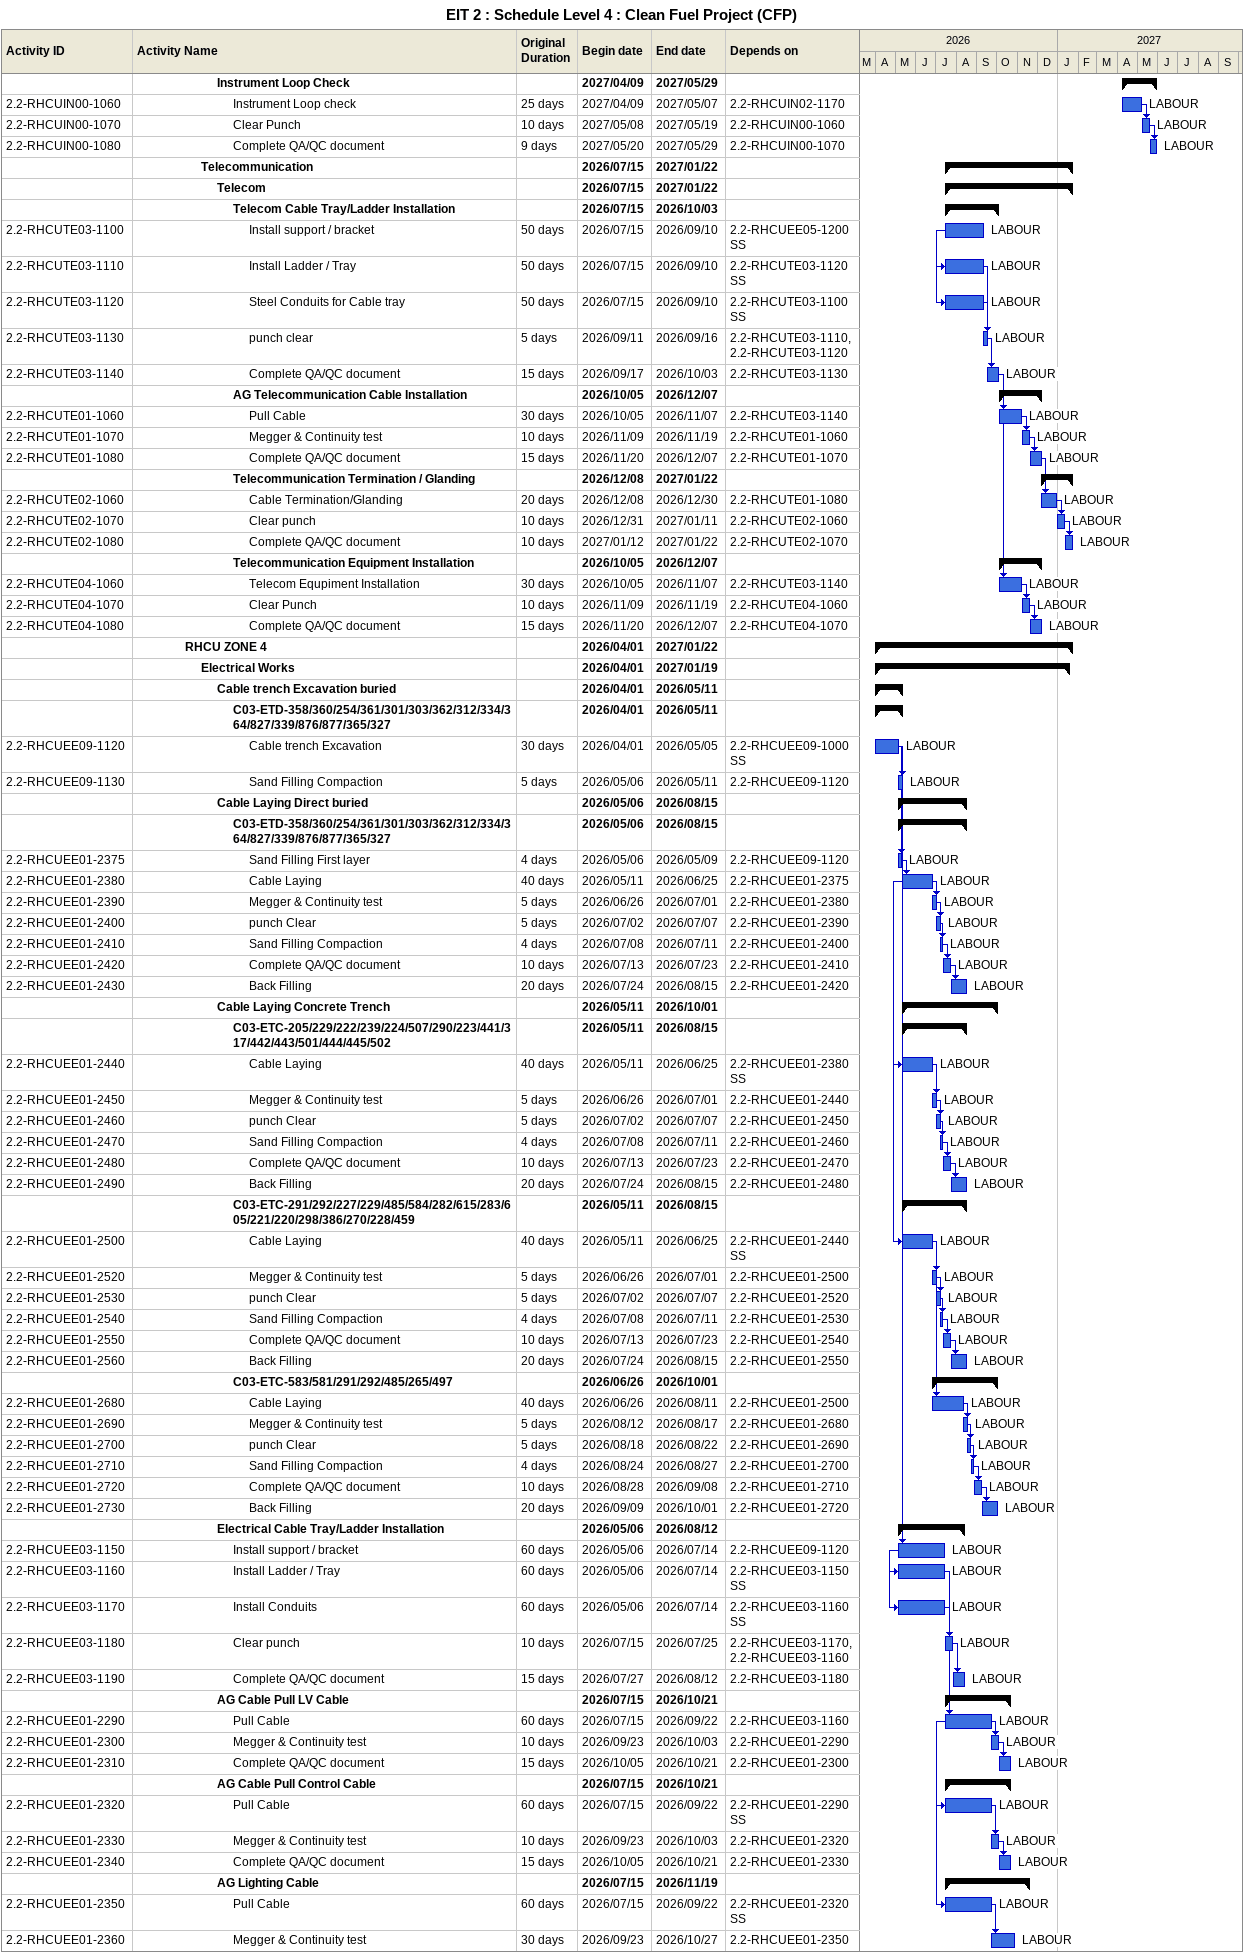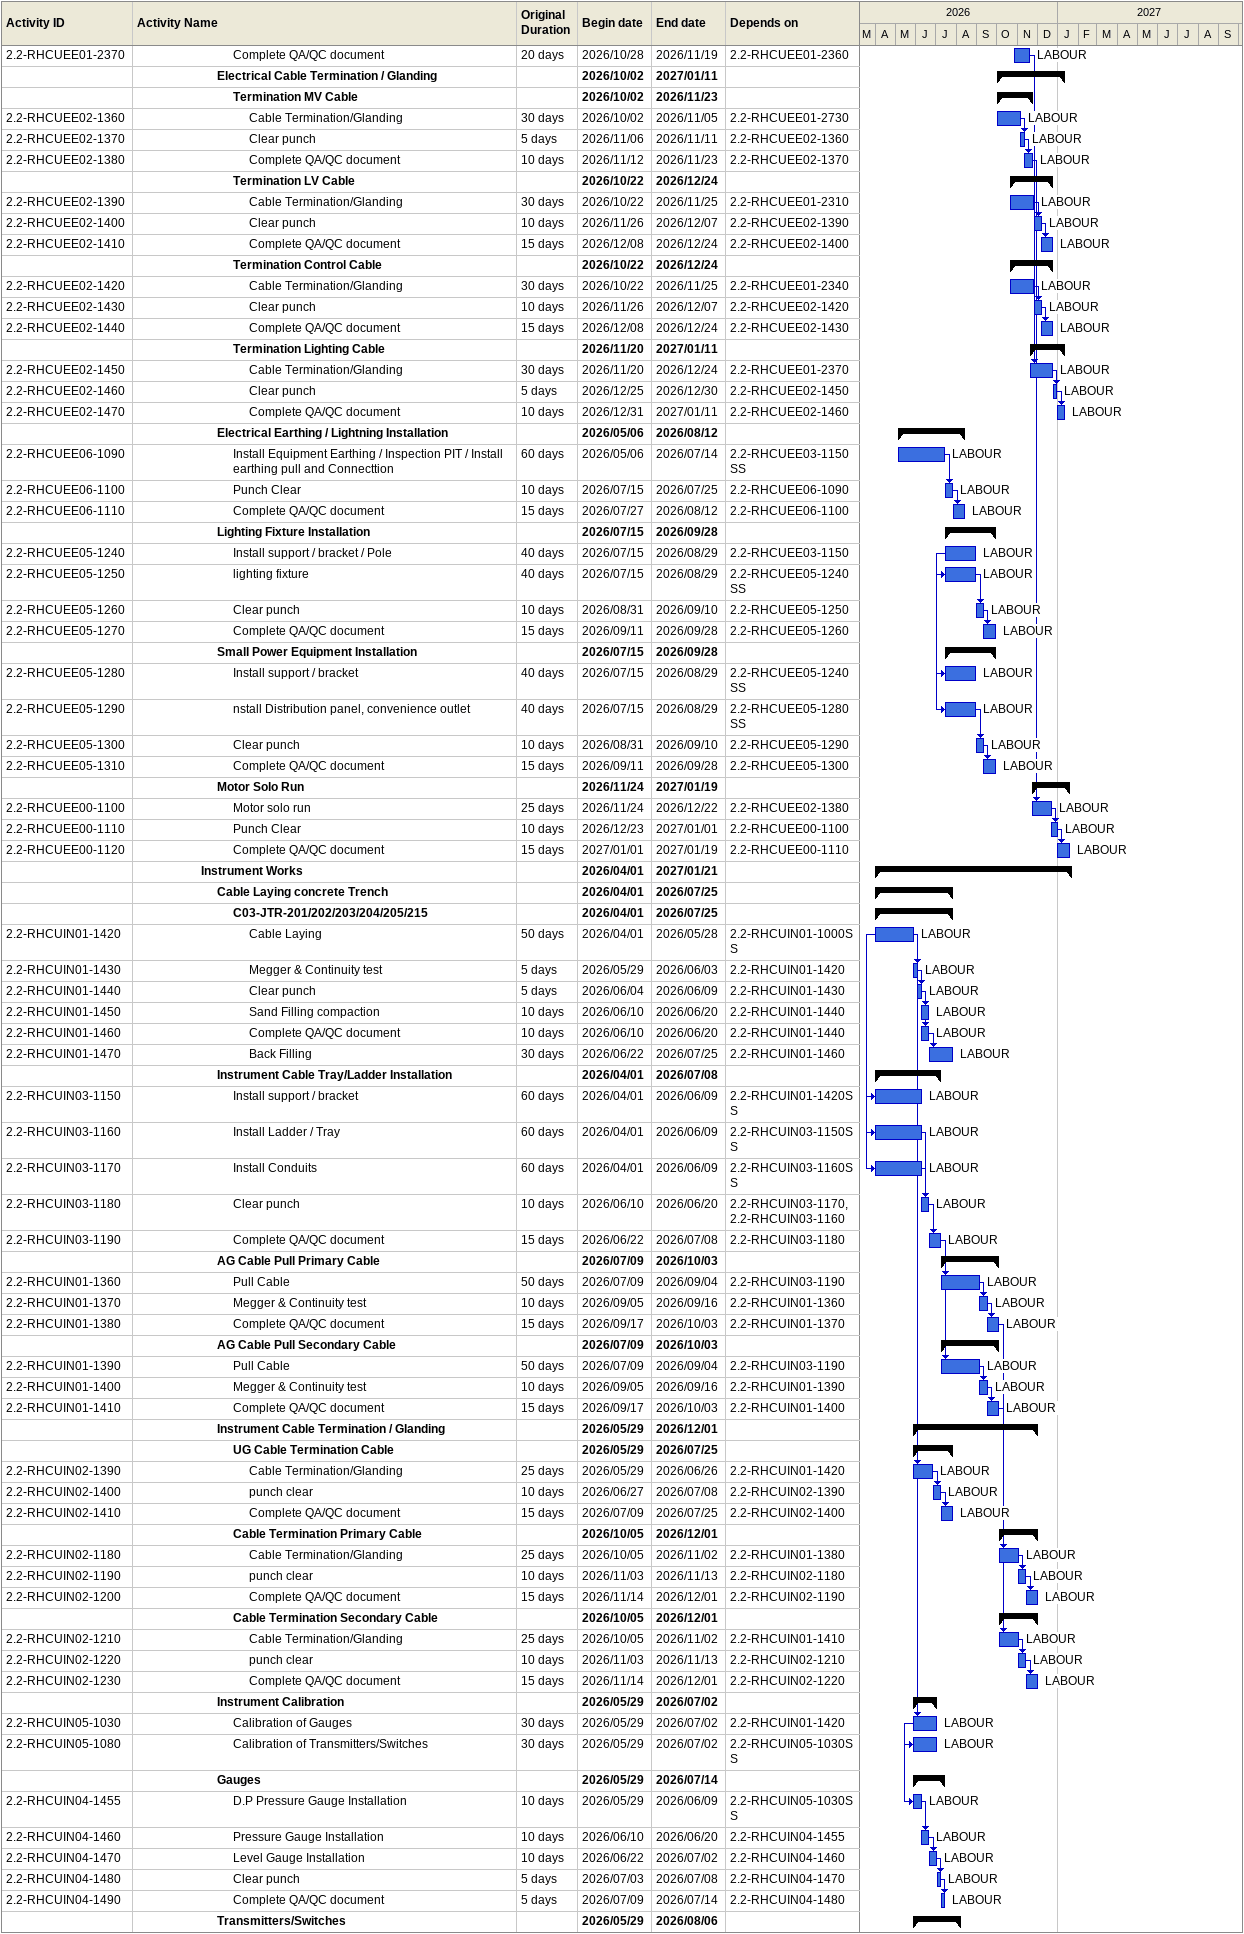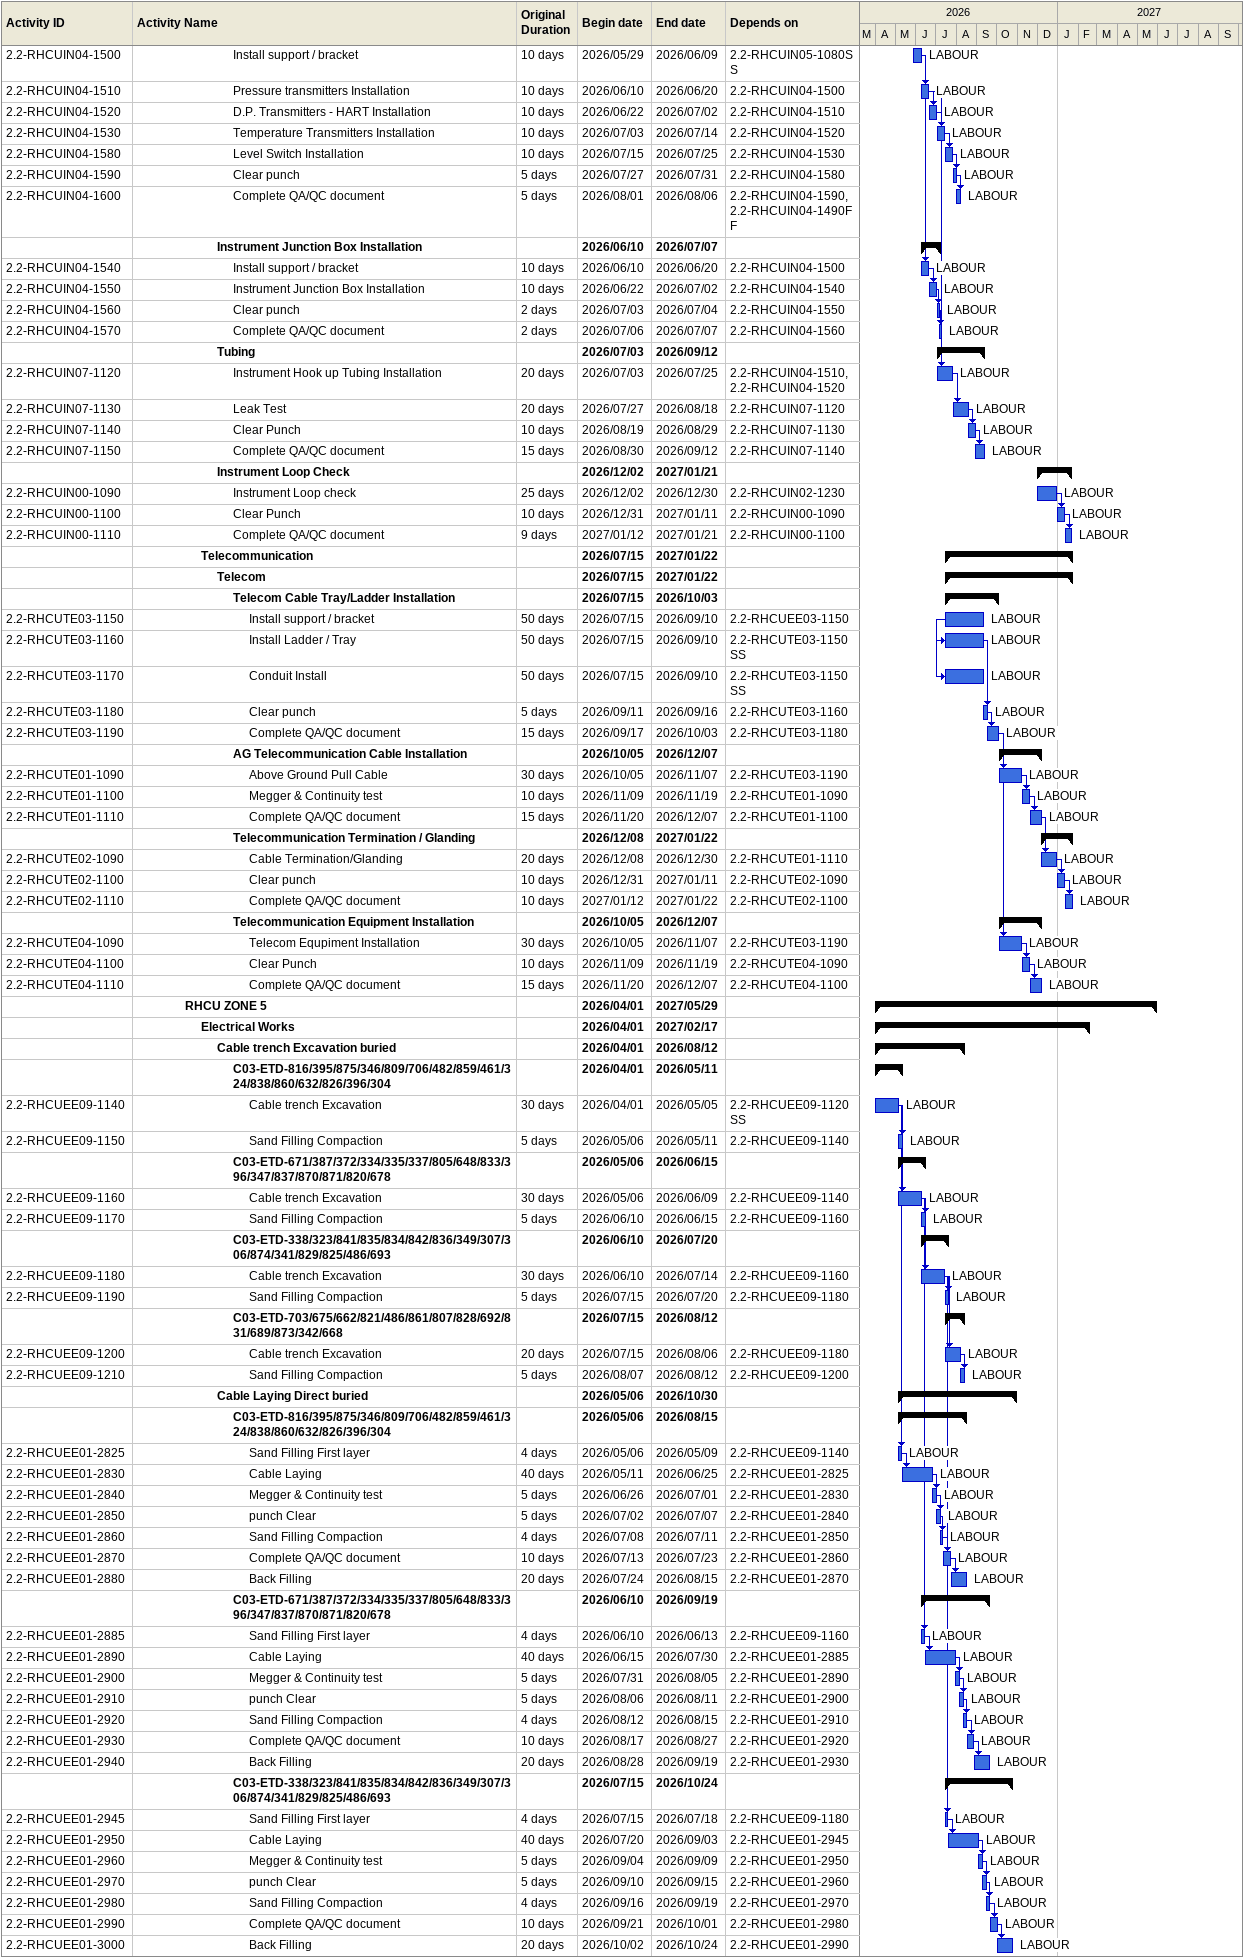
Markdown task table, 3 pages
EIT 2 : Schedule Level 4 : Clean Fuel Project (CFP)

| ID | Level | Task | Original duration | Start | Finish | Predecessors | Resources |
|---|---|---|---|---|---|---|---|
|  | 6 | **Instrument Loop Check** |  | 2027-04-09 | 2027-05-29 |  |  |
| 2.2-RHCUIN00-1060 | 7 | Instrument Loop check | 25d | 2027-04-09 | 2027-05-07 | 2.2-RHCUIN02-1170 | LABOUR |
| 2.2-RHCUIN00-1070 | 7 | Clear Punch | 10d | 2027-05-08 | 2027-05-19 | 2.2-RHCUIN00-1060 | LABOUR |
| 2.2-RHCUIN00-1080 | 7 | Complete QA/QC document | 9d | 2027-05-20 | 2027-05-29 | 2.2-RHCUIN00-1070 | LABOUR |
|  | 5 | **Telecommunication** |  | 2026-07-15 | 2027-01-22 |  |  |
|  | 6 | **Telecom** |  | 2026-07-15 | 2027-01-22 |  |  |
|  | 7 | **Telecom Cable Tray/Ladder Installation** |  | 2026-07-15 | 2026-10-03 |  |  |
| 2.2-RHCUTE03-1100 | 8 | Install support / bracket | 50d | 2026-07-15 | 2026-09-10 | 2.2-RHCUEE05-1200SS | LABOUR |
| 2.2-RHCUTE03-1110 | 8 | Install Ladder / Tray | 50d | 2026-07-15 | 2026-09-10 | 2.2-RHCUTE03-1120SS | LABOUR |
| 2.2-RHCUTE03-1120 | 8 | Steel Conduits for Cable tray | 50d | 2026-07-15 | 2026-09-10 | 2.2-RHCUTE03-1100SS | LABOUR |
| 2.2-RHCUTE03-1130 | 8 | punch clear | 5d | 2026-09-11 | 2026-09-16 | 2.2-RHCUTE03-1110, 2.2-RHCUTE03-1120 | LABOUR |
| 2.2-RHCUTE03-1140 | 8 | Complete QA/QC document | 15d | 2026-09-17 | 2026-10-03 | 2.2-RHCUTE03-1130 | LABOUR |
|  | 7 | **AG Telecommunication Cable Installation** |  | 2026-10-05 | 2026-12-07 |  |  |
| 2.2-RHCUTE01-1060 | 8 | Pull Cable | 30d | 2026-10-05 | 2026-11-07 | 2.2-RHCUTE03-1140 | LABOUR |
| 2.2-RHCUTE01-1070 | 8 | Megger & Continuity test | 10d | 2026-11-09 | 2026-11-19 | 2.2-RHCUTE01-1060 | LABOUR |
| 2.2-RHCUTE01-1080 | 8 | Complete QA/QC document | 15d | 2026-11-20 | 2026-12-07 | 2.2-RHCUTE01-1070 | LABOUR |
|  | 7 | **Telecommunication Termination / Glanding** |  | 2026-12-08 | 2027-01-22 |  |  |
| 2.2-RHCUTE02-1060 | 8 | Cable Termination/Glanding | 20d | 2026-12-08 | 2026-12-30 | 2.2-RHCUTE01-1080 | LABOUR |
| 2.2-RHCUTE02-1070 | 8 | Clear punch | 10d | 2026-12-31 | 2027-01-11 | 2.2-RHCUTE02-1060 | LABOUR |
| 2.2-RHCUTE02-1080 | 8 | Complete QA/QC document | 10d | 2027-01-12 | 2027-01-22 | 2.2-RHCUTE02-1070 | LABOUR |
|  | 7 | **Telecommunication Equipment Installation** |  | 2026-10-05 | 2026-12-07 |  |  |
| 2.2-RHCUTE04-1060 | 8 | Telecom Equpiment Installation | 30d | 2026-10-05 | 2026-11-07 | 2.2-RHCUTE03-1140 | LABOUR |
| 2.2-RHCUTE04-1070 | 8 | Clear Punch | 10d | 2026-11-09 | 2026-11-19 | 2.2-RHCUTE04-1060 | LABOUR |
| 2.2-RHCUTE04-1080 | 8 | Complete QA/QC document | 15d | 2026-11-20 | 2026-12-07 | 2.2-RHCUTE04-1070 | LABOUR |
|  | 4 | **RHCU ZONE 4** |  | 2026-04-01 | 2027-01-22 |  |  |
|  | 5 | **Electrical Works** |  | 2026-04-01 | 2027-01-19 |  |  |
|  | 6 | **Cable trench Excavation buried** |  | 2026-04-01 | 2026-05-11 |  |  |
|  | 7 | **C03-ETD-358/360/254/361/301/303/362/312/334/364/827/339/876/877/365/327** |  | 2026-04-01 | 2026-05-11 |  |  |
| 2.2-RHCUEE09-1120 | 8 | Cable trench Excavation | 30d | 2026-04-01 | 2026-05-05 | 2.2-RHCUEE09-1000SS | LABOUR |
| 2.2-RHCUEE09-1130 | 8 | Sand Filling Compaction | 5d | 2026-05-06 | 2026-05-11 | 2.2-RHCUEE09-1120 | LABOUR |
|  | 6 | **Cable Laying Direct buried** |  | 2026-05-06 | 2026-08-15 |  |  |
|  | 7 | **C03-ETD-358/360/254/361/301/303/362/312/334/364/827/339/876/877/365/327** |  | 2026-05-06 | 2026-08-15 |  |  |
| 2.2-RHCUEE01-2375 | 8 | Sand Filling First layer | 4d | 2026-05-06 | 2026-05-09 | 2.2-RHCUEE09-1120 | LABOUR |
| 2.2-RHCUEE01-2380 | 8 | Cable Laying | 40d | 2026-05-11 | 2026-06-25 | 2.2-RHCUEE01-2375 | LABOUR |
| 2.2-RHCUEE01-2390 | 8 | Megger & Continuity test | 5d | 2026-06-26 | 2026-07-01 | 2.2-RHCUEE01-2380 | LABOUR |
| 2.2-RHCUEE01-2400 | 8 | punch Clear | 5d | 2026-07-02 | 2026-07-07 | 2.2-RHCUEE01-2390 | LABOUR |
| 2.2-RHCUEE01-2410 | 8 | Sand Filling Compaction | 4d | 2026-07-08 | 2026-07-11 | 2.2-RHCUEE01-2400 | LABOUR |
| 2.2-RHCUEE01-2420 | 8 | Complete QA/QC document | 10d | 2026-07-13 | 2026-07-23 | 2.2-RHCUEE01-2410 | LABOUR |
| 2.2-RHCUEE01-2430 | 8 | Back Filling | 20d | 2026-07-24 | 2026-08-15 | 2.2-RHCUEE01-2420 | LABOUR |
|  | 6 | **Cable Laying Concrete Trench** |  | 2026-05-11 | 2026-10-01 |  |  |
|  | 7 | **C03-ETC-205/229/222/239/224/507/290/223/441/317/442/443/501/444/445/502** |  | 2026-05-11 | 2026-08-15 |  |  |
| 2.2-RHCUEE01-2440 | 8 | Cable Laying | 40d | 2026-05-11 | 2026-06-25 | 2.2-RHCUEE01-2380SS | LABOUR |
| 2.2-RHCUEE01-2450 | 8 | Megger & Continuity test | 5d | 2026-06-26 | 2026-07-01 | 2.2-RHCUEE01-2440 | LABOUR |
| 2.2-RHCUEE01-2460 | 8 | punch Clear | 5d | 2026-07-02 | 2026-07-07 | 2.2-RHCUEE01-2450 | LABOUR |
| 2.2-RHCUEE01-2470 | 8 | Sand Filling Compaction | 4d | 2026-07-08 | 2026-07-11 | 2.2-RHCUEE01-2460 | LABOUR |
| 2.2-RHCUEE01-2480 | 8 | Complete QA/QC document | 10d | 2026-07-13 | 2026-07-23 | 2.2-RHCUEE01-2470 | LABOUR |
| 2.2-RHCUEE01-2490 | 8 | Back Filling | 20d | 2026-07-24 | 2026-08-15 | 2.2-RHCUEE01-2480 | LABOUR |
|  | 7 | **C03-ETC-291/292/227/229/485/584/282/615/283/605/221/220/298/386/270/228/459** |  | 2026-05-11 | 2026-08-15 |  |  |
| 2.2-RHCUEE01-2500 | 8 | Cable Laying | 40d | 2026-05-11 | 2026-06-25 | 2.2-RHCUEE01-2440SS | LABOUR |
| 2.2-RHCUEE01-2520 | 8 | Megger & Continuity test | 5d | 2026-06-26 | 2026-07-01 | 2.2-RHCUEE01-2500 | LABOUR |
| 2.2-RHCUEE01-2530 | 8 | punch Clear | 5d | 2026-07-02 | 2026-07-07 | 2.2-RHCUEE01-2520 | LABOUR |
| 2.2-RHCUEE01-2540 | 8 | Sand Filling Compaction | 4d | 2026-07-08 | 2026-07-11 | 2.2-RHCUEE01-2530 | LABOUR |
| 2.2-RHCUEE01-2550 | 8 | Complete QA/QC document | 10d | 2026-07-13 | 2026-07-23 | 2.2-RHCUEE01-2540 | LABOUR |
| 2.2-RHCUEE01-2560 | 8 | Back Filling | 20d | 2026-07-24 | 2026-08-15 | 2.2-RHCUEE01-2550 | LABOUR |
|  | 7 | **C03-ETC-583/581/291/292/485/265/497** |  | 2026-06-26 | 2026-10-01 |  |  |
| 2.2-RHCUEE01-2680 | 8 | Cable Laying | 40d | 2026-06-26 | 2026-08-11 | 2.2-RHCUEE01-2500 | LABOUR |
| 2.2-RHCUEE01-2690 | 8 | Megger & Continuity test | 5d | 2026-08-12 | 2026-08-17 | 2.2-RHCUEE01-2680 | LABOUR |
| 2.2-RHCUEE01-2700 | 8 | punch Clear | 5d | 2026-08-18 | 2026-08-22 | 2.2-RHCUEE01-2690 | LABOUR |
| 2.2-RHCUEE01-2710 | 8 | Sand Filling Compaction | 4d | 2026-08-24 | 2026-08-27 | 2.2-RHCUEE01-2700 | LABOUR |
| 2.2-RHCUEE01-2720 | 8 | Complete QA/QC document | 10d | 2026-08-28 | 2026-09-08 | 2.2-RHCUEE01-2710 | LABOUR |
| 2.2-RHCUEE01-2730 | 8 | Back Filling | 20d | 2026-09-09 | 2026-10-01 | 2.2-RHCUEE01-2720 | LABOUR |
|  | 6 | **Electrical Cable Tray/Ladder Installation** |  | 2026-05-06 | 2026-08-12 |  |  |
| 2.2-RHCUEE03-1150 | 7 | Install support / bracket | 60d | 2026-05-06 | 2026-07-14 | 2.2-RHCUEE09-1120 | LABOUR |
| 2.2-RHCUEE03-1160 | 7 | Install Ladder / Tray | 60d | 2026-05-06 | 2026-07-14 | 2.2-RHCUEE03-1150SS | LABOUR |
| 2.2-RHCUEE03-1170 | 7 | Install Conduits | 60d | 2026-05-06 | 2026-07-14 | 2.2-RHCUEE03-1160SS | LABOUR |
| 2.2-RHCUEE03-1180 | 7 | Clear punch | 10d | 2026-07-15 | 2026-07-25 | 2.2-RHCUEE03-1170, 2.2-RHCUEE03-1160 | LABOUR |
| 2.2-RHCUEE03-1190 | 7 | Complete QA/QC document | 15d | 2026-07-27 | 2026-08-12 | 2.2-RHCUEE03-1180 | LABOUR |
|  | 6 | **AG Cable Pull LV Cable** |  | 2026-07-15 | 2026-10-21 |  |  |
| 2.2-RHCUEE01-2290 | 7 | Pull Cable | 60d | 2026-07-15 | 2026-09-22 | 2.2-RHCUEE03-1160 | LABOUR |
| 2.2-RHCUEE01-2300 | 7 | Megger & Continuity test | 10d | 2026-09-23 | 2026-10-03 | 2.2-RHCUEE01-2290 | LABOUR |
| 2.2-RHCUEE01-2310 | 7 | Complete QA/QC document | 15d | 2026-10-05 | 2026-10-21 | 2.2-RHCUEE01-2300 | LABOUR |
|  | 6 | **AG Cable Pull Control Cable** |  | 2026-07-15 | 2026-10-21 |  |  |
| 2.2-RHCUEE01-2320 | 7 | Pull Cable | 60d | 2026-07-15 | 2026-09-22 | 2.2-RHCUEE01-2290SS | LABOUR |
| 2.2-RHCUEE01-2330 | 7 | Megger & Continuity test | 10d | 2026-09-23 | 2026-10-03 | 2.2-RHCUEE01-2320 | LABOUR |
| 2.2-RHCUEE01-2340 | 7 | Complete QA/QC document | 15d | 2026-10-05 | 2026-10-21 | 2.2-RHCUEE01-2330 | LABOUR |
|  | 6 | **AG Lighting Cable** |  | 2026-07-15 | 2026-11-19 |  |  |
| 2.2-RHCUEE01-2350 | 7 | Pull Cable | 60d | 2026-07-15 | 2026-09-22 | 2.2-RHCUEE01-2320SS | LABOUR |
| 2.2-RHCUEE01-2360 | 7 | Megger & Continuity test | 30d | 2026-09-23 | 2026-10-27 | 2.2-RHCUEE01-2350 | LABOUR |
| 2.2-RHCUEE01-2370 | 7 | Complete QA/QC document | 20d | 2026-10-28 | 2026-11-19 | 2.2-RHCUEE01-2360 | LABOUR |
|  | 6 | **Electrical Cable Termination / Glanding** |  | 2026-10-02 | 2027-01-11 |  |  |
|  | 7 | **Termination MV Cable** |  | 2026-10-02 | 2026-11-23 |  |  |
| 2.2-RHCUEE02-1360 | 8 | Cable Termination/Glanding | 30d | 2026-10-02 | 2026-11-05 | 2.2-RHCUEE01-2730 | LABOUR |
| 2.2-RHCUEE02-1370 | 8 | Clear punch | 5d | 2026-11-06 | 2026-11-11 | 2.2-RHCUEE02-1360 | LABOUR |
| 2.2-RHCUEE02-1380 | 8 | Complete QA/QC document | 10d | 2026-11-12 | 2026-11-23 | 2.2-RHCUEE02-1370 | LABOUR |
|  | 7 | **Termination LV Cable** |  | 2026-10-22 | 2026-12-24 |  |  |
| 2.2-RHCUEE02-1390 | 8 | Cable Termination/Glanding | 30d | 2026-10-22 | 2026-11-25 | 2.2-RHCUEE01-2310 | LABOUR |
| 2.2-RHCUEE02-1400 | 8 | Clear punch | 10d | 2026-11-26 | 2026-12-07 | 2.2-RHCUEE02-1390 | LABOUR |
| 2.2-RHCUEE02-1410 | 8 | Complete QA/QC document | 15d | 2026-12-08 | 2026-12-24 | 2.2-RHCUEE02-1400 | LABOUR |
|  | 7 | **Termination Control Cable** |  | 2026-10-22 | 2026-12-24 |  |  |
| 2.2-RHCUEE02-1420 | 8 | Cable Termination/Glanding | 30d | 2026-10-22 | 2026-11-25 | 2.2-RHCUEE01-2340 | LABOUR |
| 2.2-RHCUEE02-1430 | 8 | Clear punch | 10d | 2026-11-26 | 2026-12-07 | 2.2-RHCUEE02-1420 | LABOUR |
| 2.2-RHCUEE02-1440 | 8 | Complete QA/QC document | 15d | 2026-12-08 | 2026-12-24 | 2.2-RHCUEE02-1430 | LABOUR |
|  | 7 | **Termination Lighting Cable** |  | 2026-11-20 | 2027-01-11 |  |  |
| 2.2-RHCUEE02-1450 | 8 | Cable Termination/Glanding | 30d | 2026-11-20 | 2026-12-24 | 2.2-RHCUEE01-2370 | LABOUR |
| 2.2-RHCUEE02-1460 | 8 | Clear punch | 5d | 2026-12-25 | 2026-12-30 | 2.2-RHCUEE02-1450 | LABOUR |
| 2.2-RHCUEE02-1470 | 8 | Complete QA/QC document | 10d | 2026-12-31 | 2027-01-11 | 2.2-RHCUEE02-1460 | LABOUR |
|  | 6 | **Electrical Earthing / Lightning Installation** |  | 2026-05-06 | 2026-08-12 |  |  |
| 2.2-RHCUEE06-1090 | 7 | Install Equipment Earthing / Inspection PIT / Install earthing pull and Connecttion | 60d | 2026-05-06 | 2026-07-14 | 2.2-RHCUEE03-1150SS | LABOUR |
| 2.2-RHCUEE06-1100 | 7 | Punch Clear | 10d | 2026-07-15 | 2026-07-25 | 2.2-RHCUEE06-1090 | LABOUR |
| 2.2-RHCUEE06-1110 | 7 | Complete QA/QC document | 15d | 2026-07-27 | 2026-08-12 | 2.2-RHCUEE06-1100 | LABOUR |
|  | 6 | **Lighting Fixture Installation** |  | 2026-07-15 | 2026-09-28 |  |  |
| 2.2-RHCUEE05-1240 | 7 | Install support / bracket / Pole | 40d | 2026-07-15 | 2026-08-29 | 2.2-RHCUEE03-1150 | LABOUR |
| 2.2-RHCUEE05-1250 | 7 | lighting fixture | 40d | 2026-07-15 | 2026-08-29 | 2.2-RHCUEE05-1240SS | LABOUR |
| 2.2-RHCUEE05-1260 | 7 | Clear punch | 10d | 2026-08-31 | 2026-09-10 | 2.2-RHCUEE05-1250 | LABOUR |
| 2.2-RHCUEE05-1270 | 7 | Complete QA/QC document | 15d | 2026-09-11 | 2026-09-28 | 2.2-RHCUEE05-1260 | LABOUR |
|  | 6 | **Small Power Equipment Installation** |  | 2026-07-15 | 2026-09-28 |  |  |
| 2.2-RHCUEE05-1280 | 7 | Install support / bracket | 40d | 2026-07-15 | 2026-08-29 | 2.2-RHCUEE05-1240SS | LABOUR |
| 2.2-RHCUEE05-1290 | 7 | nstall Distribution panel, convenience outlet | 40d | 2026-07-15 | 2026-08-29 | 2.2-RHCUEE05-1280SS | LABOUR |
| 2.2-RHCUEE05-1300 | 7 | Clear punch | 10d | 2026-08-31 | 2026-09-10 | 2.2-RHCUEE05-1290 | LABOUR |
| 2.2-RHCUEE05-1310 | 7 | Complete QA/QC document | 15d | 2026-09-11 | 2026-09-28 | 2.2-RHCUEE05-1300 | LABOUR |
|  | 6 | **Motor Solo Run** |  | 2026-11-24 | 2027-01-19 |  |  |
| 2.2-RHCUEE00-1100 | 7 | Motor solo run | 25d | 2026-11-24 | 2026-12-22 | 2.2-RHCUEE02-1380 | LABOUR |
| 2.2-RHCUEE00-1110 | 7 | Punch Clear | 10d | 2026-12-23 | 2027-01-01 | 2.2-RHCUEE00-1100 | LABOUR |
| 2.2-RHCUEE00-1120 | 7 | Complete QA/QC document | 15d | 2027-01-01 | 2027-01-19 | 2.2-RHCUEE00-1110 | LABOUR |
|  | 5 | **Instrument Works** |  | 2026-04-01 | 2027-01-21 |  |  |
|  | 6 | **Cable Laying concrete Trench** |  | 2026-04-01 | 2026-07-25 |  |  |
|  | 7 | **C03-JTR-201/202/203/204/205/215** |  | 2026-04-01 | 2026-07-25 |  |  |
| 2.2-RHCUIN01-1420 | 8 | Cable Laying | 50d | 2026-04-01 | 2026-05-28 | 2.2-RHCUIN01-1000SS | LABOUR |
| 2.2-RHCUIN01-1430 | 8 | Megger & Continuity test | 5d | 2026-05-29 | 2026-06-03 | 2.2-RHCUIN01-1420 | LABOUR |
| 2.2-RHCUIN01-1440 | 8 | Clear punch | 5d | 2026-06-04 | 2026-06-09 | 2.2-RHCUIN01-1430 | LABOUR |
| 2.2-RHCUIN01-1450 | 8 | Sand Filling compaction | 10d | 2026-06-10 | 2026-06-20 | 2.2-RHCUIN01-1440 | LABOUR |
| 2.2-RHCUIN01-1460 | 8 | Complete QA/QC document | 10d | 2026-06-10 | 2026-06-20 | 2.2-RHCUIN01-1440 | LABOUR |
| 2.2-RHCUIN01-1470 | 8 | Back Filling | 30d | 2026-06-22 | 2026-07-25 | 2.2-RHCUIN01-1460 | LABOUR |
|  | 6 | **Instrument Cable Tray/Ladder Installation** |  | 2026-04-01 | 2026-07-08 |  |  |
| 2.2-RHCUIN03-1150 | 7 | Install support / bracket | 60d | 2026-04-01 | 2026-06-09 | 2.2-RHCUIN01-1420SS | LABOUR |
| 2.2-RHCUIN03-1160 | 7 | Install Ladder / Tray | 60d | 2026-04-01 | 2026-06-09 | 2.2-RHCUIN03-1150SS | LABOUR |
| 2.2-RHCUIN03-1170 | 7 | Install Conduits | 60d | 2026-04-01 | 2026-06-09 | 2.2-RHCUIN03-1160SS | LABOUR |
| 2.2-RHCUIN03-1180 | 7 | Clear punch | 10d | 2026-06-10 | 2026-06-20 | 2.2-RHCUIN03-1170, 2.2-RHCUIN03-1160 | LABOUR |
| 2.2-RHCUIN03-1190 | 7 | Complete QA/QC document | 15d | 2026-06-22 | 2026-07-08 | 2.2-RHCUIN03-1180 | LABOUR |
|  | 6 | **AG Cable Pull Primary Cable** |  | 2026-07-09 | 2026-10-03 |  |  |
| 2.2-RHCUIN01-1360 | 7 | Pull Cable | 50d | 2026-07-09 | 2026-09-04 | 2.2-RHCUIN03-1190 | LABOUR |
| 2.2-RHCUIN01-1370 | 7 | Megger & Continuity test | 10d | 2026-09-05 | 2026-09-16 | 2.2-RHCUIN01-1360 | LABOUR |
| 2.2-RHCUIN01-1380 | 7 | Complete QA/QC document | 15d | 2026-09-17 | 2026-10-03 | 2.2-RHCUIN01-1370 | LABOUR |
|  | 6 | **AG Cable Pull Secondary Cable** |  | 2026-07-09 | 2026-10-03 |  |  |
| 2.2-RHCUIN01-1390 | 7 | Pull Cable | 50d | 2026-07-09 | 2026-09-04 | 2.2-RHCUIN03-1190 | LABOUR |
| 2.2-RHCUIN01-1400 | 7 | Megger & Continuity test | 10d | 2026-09-05 | 2026-09-16 | 2.2-RHCUIN01-1390 | LABOUR |
| 2.2-RHCUIN01-1410 | 7 | Complete QA/QC document | 15d | 2026-09-17 | 2026-10-03 | 2.2-RHCUIN01-1400 | LABOUR |
|  | 6 | **Instrument Cable Termination / Glanding** |  | 2026-05-29 | 2026-12-01 |  |  |
|  | 7 | **UG Cable Termination Cable** |  | 2026-05-29 | 2026-07-25 |  |  |
| 2.2-RHCUIN02-1390 | 8 | Cable Termination/Glanding | 25d | 2026-05-29 | 2026-06-26 | 2.2-RHCUIN01-1420 | LABOUR |
| 2.2-RHCUIN02-1400 | 8 | punch clear | 10d | 2026-06-27 | 2026-07-08 | 2.2-RHCUIN02-1390 | LABOUR |
| 2.2-RHCUIN02-1410 | 8 | Complete QA/QC document | 15d | 2026-07-09 | 2026-07-25 | 2.2-RHCUIN02-1400 | LABOUR |
|  | 7 | **Cable Termination Primary Cable** |  | 2026-10-05 | 2026-12-01 |  |  |
| 2.2-RHCUIN02-1180 | 8 | Cable Termination/Glanding | 25d | 2026-10-05 | 2026-11-02 | 2.2-RHCUIN01-1380 | LABOUR |
| 2.2-RHCUIN02-1190 | 8 | punch clear | 10d | 2026-11-03 | 2026-11-13 | 2.2-RHCUIN02-1180 | LABOUR |
| 2.2-RHCUIN02-1200 | 8 | Complete QA/QC document | 15d | 2026-11-14 | 2026-12-01 | 2.2-RHCUIN02-1190 | LABOUR |
|  | 7 | **Cable Termination Secondary Cable** |  | 2026-10-05 | 2026-12-01 |  |  |
| 2.2-RHCUIN02-1210 | 8 | Cable Termination/Glanding | 25d | 2026-10-05 | 2026-11-02 | 2.2-RHCUIN01-1410 | LABOUR |
| 2.2-RHCUIN02-1220 | 8 | punch clear | 10d | 2026-11-03 | 2026-11-13 | 2.2-RHCUIN02-1210 | LABOUR |
| 2.2-RHCUIN02-1230 | 8 | Complete QA/QC document | 15d | 2026-11-14 | 2026-12-01 | 2.2-RHCUIN02-1220 | LABOUR |
|  | 6 | **Instrument Calibration** |  | 2026-05-29 | 2026-07-02 |  |  |
| 2.2-RHCUIN05-1030 | 7 | Calibration of Gauges | 30d | 2026-05-29 | 2026-07-02 | 2.2-RHCUIN01-1420 | LABOUR |
| 2.2-RHCUIN05-1080 | 7 | Calibration of Transmitters/Switches | 30d | 2026-05-29 | 2026-07-02 | 2.2-RHCUIN05-1030SS | LABOUR |
|  | 6 | **Gauges** |  | 2026-05-29 | 2026-07-14 |  |  |
| 2.2-RHCUIN04-1455 | 7 | D.P Pressure Gauge Installation | 10d | 2026-05-29 | 2026-06-09 | 2.2-RHCUIN05-1030SS | LABOUR |
| 2.2-RHCUIN04-1460 | 7 | Pressure Gauge Installation | 10d | 2026-06-10 | 2026-06-20 | 2.2-RHCUIN04-1455 | LABOUR |
| 2.2-RHCUIN04-1470 | 7 | Level Gauge Installation | 10d | 2026-06-22 | 2026-07-02 | 2.2-RHCUIN04-1460 | LABOUR |
| 2.2-RHCUIN04-1480 | 7 | Clear punch | 5d | 2026-07-03 | 2026-07-08 | 2.2-RHCUIN04-1470 | LABOUR |
| 2.2-RHCUIN04-1490 | 7 | Complete QA/QC document | 5d | 2026-07-09 | 2026-07-14 | 2.2-RHCUIN04-1480 | LABOUR |
|  | 6 | **Transmitters/Switches** |  | 2026-05-29 | 2026-08-06 |  |  |
| 2.2-RHCUIN04-1500 | 7 | Install support / bracket | 10d | 2026-05-29 | 2026-06-09 | 2.2-RHCUIN05-1080SS | LABOUR |
| 2.2-RHCUIN04-1510 | 7 | Pressure transmitters Installation | 10d | 2026-06-10 | 2026-06-20 | 2.2-RHCUIN04-1500 | LABOUR |
| 2.2-RHCUIN04-1520 | 7 | D.P. Transmitters - HART Installation | 10d | 2026-06-22 | 2026-07-02 | 2.2-RHCUIN04-1510 | LABOUR |
| 2.2-RHCUIN04-1530 | 7 | Temperature Transmitters Installation | 10d | 2026-07-03 | 2026-07-14 | 2.2-RHCUIN04-1520 | LABOUR |
| 2.2-RHCUIN04-1580 | 7 | Level Switch Installation | 10d | 2026-07-15 | 2026-07-25 | 2.2-RHCUIN04-1530 | LABOUR |
| 2.2-RHCUIN04-1590 | 7 | Clear punch | 5d | 2026-07-27 | 2026-07-31 | 2.2-RHCUIN04-1580 | LABOUR |
| 2.2-RHCUIN04-1600 | 7 | Complete QA/QC document | 5d | 2026-08-01 | 2026-08-06 | 2.2-RHCUIN04-1590, 2.2-RHCUIN04-1490FF | LABOUR |
|  | 6 | **Instrument Junction Box Installation** |  | 2026-06-10 | 2026-07-07 |  |  |
| 2.2-RHCUIN04-1540 | 7 | Install support / bracket | 10d | 2026-06-10 | 2026-06-20 | 2.2-RHCUIN04-1500 | LABOUR |
| 2.2-RHCUIN04-1550 | 7 | Instrument Junction Box Installation | 10d | 2026-06-22 | 2026-07-02 | 2.2-RHCUIN04-1540 | LABOUR |
| 2.2-RHCUIN04-1560 | 7 | Clear punch | 2d | 2026-07-03 | 2026-07-04 | 2.2-RHCUIN04-1550 | LABOUR |
| 2.2-RHCUIN04-1570 | 7 | Complete QA/QC document | 2d | 2026-07-06 | 2026-07-07 | 2.2-RHCUIN04-1560 | LABOUR |
|  | 6 | **Tubing** |  | 2026-07-03 | 2026-09-12 |  |  |
| 2.2-RHCUIN07-1120 | 7 | Instrument Hook up Tubing Installation | 20d | 2026-07-03 | 2026-07-25 | 2.2-RHCUIN04-1510, 2.2-RHCUIN04-1520 | LABOUR |
| 2.2-RHCUIN07-1130 | 7 | Leak Test | 20d | 2026-07-27 | 2026-08-18 | 2.2-RHCUIN07-1120 | LABOUR |
| 2.2-RHCUIN07-1140 | 7 | Clear Punch | 10d | 2026-08-19 | 2026-08-29 | 2.2-RHCUIN07-1130 | LABOUR |
| 2.2-RHCUIN07-1150 | 7 | Complete QA/QC document | 15d | 2026-08-30 | 2026-09-12 | 2.2-RHCUIN07-1140 | LABOUR |
|  | 6 | **Instrument Loop Check** |  | 2026-12-02 | 2027-01-21 |  |  |
| 2.2-RHCUIN00-1090 | 7 | Instrument Loop check | 25d | 2026-12-02 | 2026-12-30 | 2.2-RHCUIN02-1230 | LABOUR |
| 2.2-RHCUIN00-1100 | 7 | Clear Punch | 10d | 2026-12-31 | 2027-01-11 | 2.2-RHCUIN00-1090 | LABOUR |
| 2.2-RHCUIN00-1110 | 7 | Complete QA/QC document | 9d | 2027-01-12 | 2027-01-21 | 2.2-RHCUIN00-1100 | LABOUR |
|  | 5 | **Telecommunication** |  | 2026-07-15 | 2027-01-22 |  |  |
|  | 6 | **Telecom** |  | 2026-07-15 | 2027-01-22 |  |  |
|  | 7 | **Telecom Cable Tray/Ladder Installation** |  | 2026-07-15 | 2026-10-03 |  |  |
| 2.2-RHCUTE03-1150 | 8 | Install support / bracket | 50d | 2026-07-15 | 2026-09-10 | 2.2-RHCUEE03-1150 | LABOUR |
| 2.2-RHCUTE03-1160 | 8 | Install Ladder / Tray | 50d | 2026-07-15 | 2026-09-10 | 2.2-RHCUTE03-1150SS | LABOUR |
| 2.2-RHCUTE03-1170 | 8 | Conduit Install | 50d | 2026-07-15 | 2026-09-10 | 2.2-RHCUTE03-1150SS | LABOUR |
| 2.2-RHCUTE03-1180 | 8 | Clear punch | 5d | 2026-09-11 | 2026-09-16 | 2.2-RHCUTE03-1160 | LABOUR |
| 2.2-RHCUTE03-1190 | 8 | Complete QA/QC document | 15d | 2026-09-17 | 2026-10-03 | 2.2-RHCUTE03-1180 | LABOUR |
|  | 7 | **AG Telecommunication Cable Installation** |  | 2026-10-05 | 2026-12-07 |  |  |
| 2.2-RHCUTE01-1090 | 8 | Above Ground Pull Cable | 30d | 2026-10-05 | 2026-11-07 | 2.2-RHCUTE03-1190 | LABOUR |
| 2.2-RHCUTE01-1100 | 8 | Megger & Continuity test | 10d | 2026-11-09 | 2026-11-19 | 2.2-RHCUTE01-1090 | LABOUR |
| 2.2-RHCUTE01-1110 | 8 | Complete QA/QC document | 15d | 2026-11-20 | 2026-12-07 | 2.2-RHCUTE01-1100 | LABOUR |
|  | 7 | **Telecommunication Termination / Glanding** |  | 2026-12-08 | 2027-01-22 |  |  |
| 2.2-RHCUTE02-1090 | 8 | Cable Termination/Glanding | 20d | 2026-12-08 | 2026-12-30 | 2.2-RHCUTE01-1110 | LABOUR |
| 2.2-RHCUTE02-1100 | 8 | Clear punch | 10d | 2026-12-31 | 2027-01-11 | 2.2-RHCUTE02-1090 | LABOUR |
| 2.2-RHCUTE02-1110 | 8 | Complete QA/QC document | 10d | 2027-01-12 | 2027-01-22 | 2.2-RHCUTE02-1100 | LABOUR |
|  | 7 | **Telecommunication Equipment Installation** |  | 2026-10-05 | 2026-12-07 |  |  |
| 2.2-RHCUTE04-1090 | 8 | Telecom Equpiment Installation | 30d | 2026-10-05 | 2026-11-07 | 2.2-RHCUTE03-1190 | LABOUR |
| 2.2-RHCUTE04-1100 | 8 | Clear Punch | 10d | 2026-11-09 | 2026-11-19 | 2.2-RHCUTE04-1090 | LABOUR |
| 2.2-RHCUTE04-1110 | 8 | Complete QA/QC document | 15d | 2026-11-20 | 2026-12-07 | 2.2-RHCUTE04-1100 | LABOUR |
|  | 4 | **RHCU ZONE 5** |  | 2026-04-01 | 2027-05-29 |  |  |
|  | 5 | **Electrical Works** |  | 2026-04-01 | 2027-02-17 |  |  |
|  | 6 | **Cable trench Excavation buried** |  | 2026-04-01 | 2026-08-12 |  |  |
|  | 7 | **C03-ETD-816/395/875/346/809/706/482/859/461/324/838/860/632/826/396/304** |  | 2026-04-01 | 2026-05-11 |  |  |
| 2.2-RHCUEE09-1140 | 8 | Cable trench Excavation | 30d | 2026-04-01 | 2026-05-05 | 2.2-RHCUEE09-1120SS | LABOUR |
| 2.2-RHCUEE09-1150 | 8 | Sand Filling Compaction | 5d | 2026-05-06 | 2026-05-11 | 2.2-RHCUEE09-1140 | LABOUR |
|  | 7 | **C03-ETD-671/387/372/334/335/337/805/648/833/396/347/837/870/871/820/678** |  | 2026-05-06 | 2026-06-15 |  |  |
| 2.2-RHCUEE09-1160 | 8 | Cable trench Excavation | 30d | 2026-05-06 | 2026-06-09 | 2.2-RHCUEE09-1140 | LABOUR |
| 2.2-RHCUEE09-1170 | 8 | Sand Filling Compaction | 5d | 2026-06-10 | 2026-06-15 | 2.2-RHCUEE09-1160 | LABOUR |
|  | 7 | **C03-ETD-338/323/841/835/834/842/836/349/307/306/874/341/829/825/486/693** |  | 2026-06-10 | 2026-07-20 |  |  |
| 2.2-RHCUEE09-1180 | 8 | Cable trench Excavation | 30d | 2026-06-10 | 2026-07-14 | 2.2-RHCUEE09-1160 | LABOUR |
| 2.2-RHCUEE09-1190 | 8 | Sand Filling Compaction | 5d | 2026-07-15 | 2026-07-20 | 2.2-RHCUEE09-1180 | LABOUR |
|  | 7 | **C03-ETD-703/675/662/821/486/861/807/828/692/831/689/873/342/668** |  | 2026-07-15 | 2026-08-12 |  |  |
| 2.2-RHCUEE09-1200 | 8 | Cable trench Excavation | 20d | 2026-07-15 | 2026-08-06 | 2.2-RHCUEE09-1180 | LABOUR |
| 2.2-RHCUEE09-1210 | 8 | Sand Filling Compaction | 5d | 2026-08-07 | 2026-08-12 | 2.2-RHCUEE09-1200 | LABOUR |
|  | 6 | **Cable Laying Direct buried** |  | 2026-05-06 | 2026-10-30 |  |  |
|  | 7 | **C03-ETD-816/395/875/346/809/706/482/859/461/324/838/860/632/826/396/304** |  | 2026-05-06 | 2026-08-15 |  |  |
| 2.2-RHCUEE01-2825 | 8 | Sand Filling First layer | 4d | 2026-05-06 | 2026-05-09 | 2.2-RHCUEE09-1140 | LABOUR |
| 2.2-RHCUEE01-2830 | 8 | Cable Laying | 40d | 2026-05-11 | 2026-06-25 | 2.2-RHCUEE01-2825 | LABOUR |
| 2.2-RHCUEE01-2840 | 8 | Megger & Continuity test | 5d | 2026-06-26 | 2026-07-01 | 2.2-RHCUEE01-2830 | LABOUR |
| 2.2-RHCUEE01-2850 | 8 | punch Clear | 5d | 2026-07-02 | 2026-07-07 | 2.2-RHCUEE01-2840 | LABOUR |
| 2.2-RHCUEE01-2860 | 8 | Sand Filling Compaction | 4d | 2026-07-08 | 2026-07-11 | 2.2-RHCUEE01-2850 | LABOUR |
| 2.2-RHCUEE01-2870 | 8 | Complete QA/QC document | 10d | 2026-07-13 | 2026-07-23 | 2.2-RHCUEE01-2860 | LABOUR |
| 2.2-RHCUEE01-2880 | 8 | Back Filling | 20d | 2026-07-24 | 2026-08-15 | 2.2-RHCUEE01-2870 | LABOUR |
|  | 7 | **C03-ETD-671/387/372/334/335/337/805/648/833/396/347/837/870/871/820/678** |  | 2026-06-10 | 2026-09-19 |  |  |
| 2.2-RHCUEE01-2885 | 8 | Sand Filling First layer | 4d | 2026-06-10 | 2026-06-13 | 2.2-RHCUEE09-1160 | LABOUR |
| 2.2-RHCUEE01-2890 | 8 | Cable Laying | 40d | 2026-06-15 | 2026-07-30 | 2.2-RHCUEE01-2885 | LABOUR |
| 2.2-RHCUEE01-2900 | 8 | Megger & Continuity test | 5d | 2026-07-31 | 2026-08-05 | 2.2-RHCUEE01-2890 | LABOUR |
| 2.2-RHCUEE01-2910 | 8 | punch Clear | 5d | 2026-08-06 | 2026-08-11 | 2.2-RHCUEE01-2900 | LABOUR |
| 2.2-RHCUEE01-2920 | 8 | Sand Filling Compaction | 4d | 2026-08-12 | 2026-08-15 | 2.2-RHCUEE01-2910 | LABOUR |
| 2.2-RHCUEE01-2930 | 8 | Complete QA/QC document | 10d | 2026-08-17 | 2026-08-27 | 2.2-RHCUEE01-2920 | LABOUR |
| 2.2-RHCUEE01-2940 | 8 | Back Filling | 20d | 2026-08-28 | 2026-09-19 | 2.2-RHCUEE01-2930 | LABOUR |
|  | 7 | **C03-ETD-338/323/841/835/834/842/836/349/307/306/874/341/829/825/486/693** |  | 2026-07-15 | 2026-10-24 |  |  |
| 2.2-RHCUEE01-2945 | 8 | Sand Filling First layer | 4d | 2026-07-15 | 2026-07-18 | 2.2-RHCUEE09-1180 | LABOUR |
| 2.2-RHCUEE01-2950 | 8 | Cable Laying | 40d | 2026-07-20 | 2026-09-03 | 2.2-RHCUEE01-2945 | LABOUR |
| 2.2-RHCUEE01-2960 | 8 | Megger & Continuity test | 5d | 2026-09-04 | 2026-09-09 | 2.2-RHCUEE01-2950 | LABOUR |
| 2.2-RHCUEE01-2970 | 8 | punch Clear | 5d | 2026-09-10 | 2026-09-15 | 2.2-RHCUEE01-2960 | LABOUR |
| 2.2-RHCUEE01-2980 | 8 | Sand Filling Compaction | 4d | 2026-09-16 | 2026-09-19 | 2.2-RHCUEE01-2970 | LABOUR |
| 2.2-RHCUEE01-2990 | 8 | Complete QA/QC document | 10d | 2026-09-21 | 2026-10-01 | 2.2-RHCUEE01-2980 | LABOUR |
| 2.2-RHCUEE01-3000 | 8 | Back Filling | 20d | 2026-10-02 | 2026-10-24 | 2.2-RHCUEE01-2990 | LABOUR |
